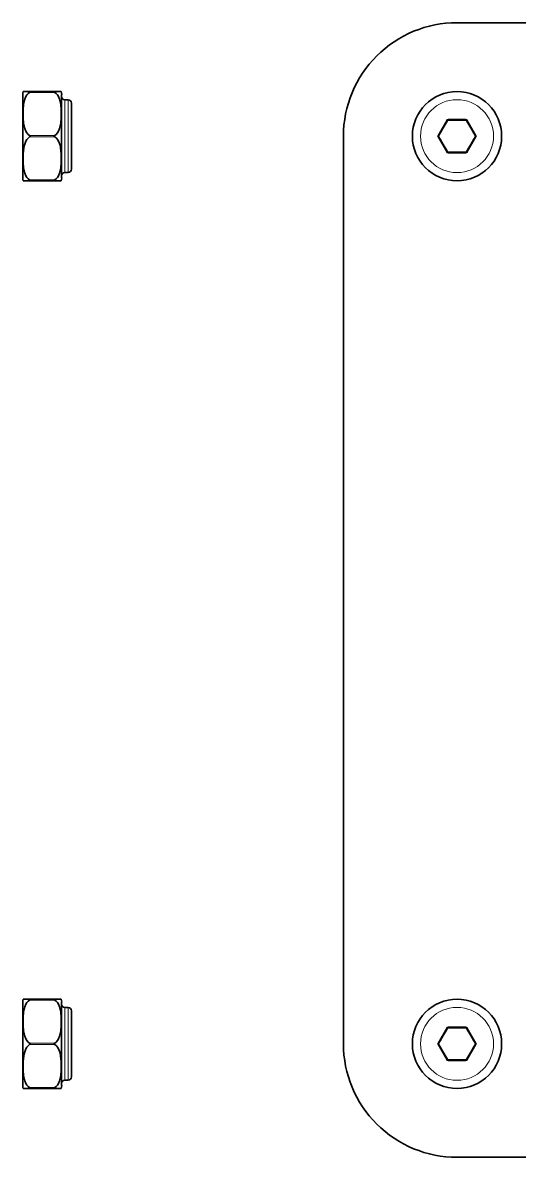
# Model space of a CAD drawing. Extents: x 327 to 941, y 153 to 765.
# Drawn here: x 539.7 to 570.3, y 385.5 to 455.5 of the extents above; entities that cross this region are included whole.
import ezdxf

# ---------------------------------------------------------------- set-up
doc = ezdxf.new("R2010")
doc.units = 0

msp = doc.modelspace()

# ---------------------------------------------------------------- linework, layer by layer
at = {"color": 7, "lineweight": 35}
for p, q in [((622.5, 455.5), (566.5, 455.5)), ((559.5, 392.5), (559.5, 448.5)), ((559.5, 448.5), (559.5, 392.5)), ((566.5, 385.5), (622.5, 385.5))]:
    msp.add_line(p, q, dxfattribs=at)
at = {"color": 7, "lineweight": 35, "ltscale": 0.030886}
for p, q in [((539.735, 449.84), (539.735, 451.075)), ((542.135, 449.84), (542.135, 451.075)), ((539.735, 393.84), (539.735, 395.075)), ((542.135, 393.84), (542.135, 395.075))]:
    msp.add_line(p, q, dxfattribs=at)
at = {"color": 7, "lineweight": 35, "ltscale": 0.009785}
for p, q in [((539.761, 451.25), (540.153, 451.25)), ((541.718, 451.25), (542.109, 451.25)), ((539.761, 445.75), (540.153, 445.75)), ((542.109, 445.75), (541.718, 445.75)), ((539.761, 395.25), (540.153, 395.25)), ((541.718, 395.25), (542.109, 395.25)), ((539.761, 389.75), (540.153, 389.75)), ((542.109, 389.75), (541.718, 389.75))]:
    msp.add_line(p, q, dxfattribs=at)
at = {"color": 7, "lineweight": 35, "ltscale": 0.039131}
for p, q in [((540.153, 451.25), (541.718, 451.25)), ((540.153, 445.75), (541.718, 445.75)), ((540.153, 395.25), (541.718, 395.25)), ((540.153, 389.75), (541.718, 389.75))]:
    msp.add_line(p, q, dxfattribs=at)
at = {"color": 7, "lineweight": 13, "ltscale": 0.039131}
for p, q in [((540.153, 451.2), (541.718, 451.2)), ((540.153, 448.55), (541.718, 448.55)), ((540.153, 448.45), (541.718, 448.45)), ((540.153, 445.8), (541.718, 445.8)), ((540.153, 395.2), (541.718, 395.2)), ((540.153, 392.55), (541.718, 392.55)), ((540.153, 392.45), (541.718, 392.45)), ((540.153, 389.8), (541.718, 389.8))]:
    msp.add_line(p, q, dxfattribs=at)
at = {"color": 7, "lineweight": 13, "ltscale": 0.0829}
for p, q in [((542.335, 447.425), (542.335, 450.741)), ((542.535, 447.425), (542.535, 450.741)), ((542.335, 391.425), (542.335, 394.741)), ((542.535, 391.425), (542.535, 394.741))]:
    msp.add_line(p, q, dxfattribs=at)
at = {"color": 7, "lineweight": 35, "ltscale": 0.005}
for p, q in [((542.335, 450.741), (542.535, 450.741)), ((542.335, 446.259), (542.535, 446.259)), ((542.335, 394.741), (542.535, 394.741)), ((542.335, 390.259), (542.535, 390.259))]:
    msp.add_line(p, q, dxfattribs=at)
at = {"color": 7, "lineweight": 35, "ltscale": 0.075504}
for p, q in [((542.735, 447.521), (542.735, 450.541)), ((542.735, 391.521), (542.735, 394.541))]:
    msp.add_line(p, q, dxfattribs=at)
at = {"color": 7, "lineweight": 35, "ltscale": 0.097885}
for p, q in [((539.735, 445.925), (539.735, 449.84)), ((542.135, 445.925), (542.135, 449.84)), ((539.735, 389.925), (539.735, 393.84)), ((542.135, 389.925), (542.135, 393.84))]:
    msp.add_line(p, q, dxfattribs=at)
at = {"color": 7, "lineweight": 13, "ltscale": 0.027423}
for p, q in [((565.865, 449.5), (565.317, 448.55)), ((565.317, 392.45), (565.865, 391.5))]:
    msp.add_line(p, q, dxfattribs=at)
at = {"color": 7, "lineweight": 35, "ltscale": 0.027423}
for p, q in [((565.908, 449.475), (565.36, 448.525)), ((567.64, 448.525), (567.092, 449.475)), ((565.36, 448.475), (565.908, 447.525)), ((567.092, 447.525), (567.64, 448.475))]:
    msp.add_line(p, q, dxfattribs=at)
at = {"color": 7, "lineweight": 13, "ltscale": 0.001249}
for p, q in [((565.865, 449.5), (565.908, 449.475)), ((567.135, 449.5), (567.092, 449.475)), ((565.317, 448.55), (565.36, 448.525)), ((565.317, 448.45), (565.36, 448.475)), ((565.865, 393.5), (565.908, 393.475)), ((567.135, 393.5), (567.092, 393.475)), ((565.317, 392.55), (565.36, 392.525)), ((565.865, 391.5), (565.908, 391.525)), ((567.135, 391.5), (567.092, 391.525))]:
    msp.add_line(p, q, dxfattribs=at)
at = {"color": 7, "lineweight": 13, "ltscale": 0.000750764}
for p, q in [((565.969, 449.472), (565.939, 449.472)), ((565.969, 393.472), (565.939, 393.472))]:
    msp.add_line(p, q, dxfattribs=at)
at = {"color": 7, "lineweight": 13, "ltscale": 0.027425}
for p, q in [((567.049, 449.55), (565.952, 449.55)), ((567.135, 447.5), (567.684, 448.45)), ((565.952, 447.45), (567.049, 447.45)), ((567.049, 393.55), (565.952, 393.55)), ((567.684, 392.55), (567.135, 393.5)), ((565.952, 391.45), (567.049, 391.45))]:
    msp.add_line(p, q, dxfattribs=at)
at = {"color": 7, "lineweight": 13, "ltscale": 0.00125}
for p, q in [((565.952, 449.55), (565.952, 449.5)), ((567.049, 449.55), (567.049, 449.5)), ((565.865, 447.5), (565.908, 447.525)), ((565.952, 447.45), (565.952, 447.5)), ((567.049, 447.45), (567.049, 447.5)), ((567.135, 447.5), (567.092, 447.525)), ((565.952, 393.55), (565.952, 393.5)), ((567.049, 393.55), (567.049, 393.5)), ((565.317, 392.45), (565.36, 392.475)), ((565.952, 391.45), (565.952, 391.5)), ((567.049, 391.45), (567.049, 391.5))]:
    msp.add_line(p, q, dxfattribs=at)
at = {"color": 7, "lineweight": 35, "ltscale": 0.027425}
for p, q in [((567.049, 449.5), (565.952, 449.5)), ((565.952, 447.5), (567.049, 447.5)), ((567.049, 393.5), (565.952, 393.5)), ((565.952, 391.5), (567.049, 391.5))]:
    msp.add_line(p, q, dxfattribs=at)
at = {"color": 7, "lineweight": 13, "ltscale": 0.027424}
for p, q in [((567.684, 448.55), (567.135, 449.5)), ((565.317, 448.45), (565.865, 447.5)), ((565.865, 393.5), (565.317, 392.55)), ((567.135, 391.5), (567.684, 392.45))]:
    msp.add_line(p, q, dxfattribs=at)
at = {"color": 7, "lineweight": 13, "ltscale": 0.001251}
for p, q in [((567.684, 448.55), (567.64, 448.525)), ((567.684, 448.45), (567.64, 448.475)), ((567.684, 392.55), (567.64, 392.525)), ((567.684, 392.45), (567.64, 392.475))]:
    msp.add_line(p, q, dxfattribs=at)
at = {"color": 7, "lineweight": 13, "ltscale": 0.02917}
for p, q in [((542.335, 446.259), (542.335, 447.425)), ((542.535, 446.259), (542.535, 447.425))]:
    msp.add_line(p, q, dxfattribs=at)
at = {"color": 7, "lineweight": 35, "ltscale": 0.026568}
for p, q in [((542.735, 446.459), (542.735, 447.521)), ((542.735, 390.459), (542.735, 391.521))]:
    msp.add_line(p, q, dxfattribs=at)
at = {"color": 7, "lineweight": 13, "ltscale": 0.000749238}
msp.add_line((567.031, 447.528), (567.061, 447.528), dxfattribs=at)
at = {"color": 7, "lineweight": 35, "ltscale": 0.027424}
for p, q in [((565.908, 393.475), (565.36, 392.525)), ((567.64, 392.525), (567.092, 393.475)), ((565.36, 392.475), (565.908, 391.525)), ((567.092, 391.525), (567.64, 392.475))]:
    msp.add_line(p, q, dxfattribs=at)
at = {"color": 7, "lineweight": 13, "ltscale": 0.029171}
for p, q in [((542.335, 390.259), (542.335, 391.425)), ((542.535, 390.259), (542.535, 391.425))]:
    msp.add_line(p, q, dxfattribs=at)
at = {"color": 7, "lineweight": 13, "ltscale": 0.000749245}
msp.add_line((567.031, 391.528), (567.061, 391.528), dxfattribs=at)
at = {"color": 7, "lineweight": 35}
for points in [[(540.153, 451.2), (540.07, 451.139), (539.988, 451.046), (539.925, 450.941), (539.861, 450.783), (539.819, 450.62), (539.792, 450.452), (539.766, 450.117), (539.762, 449.931)], [(540.153, 451.25), (540.196, 451.243), (540.199, 451.234), (540.153, 451.2)], [(541.718, 451.25), (541.675, 451.243), (541.671, 451.234), (541.718, 451.2)], [(541.718, 451.2), (541.801, 451.139), (541.883, 451.046), (541.946, 450.941), (542.009, 450.783), (542.051, 450.62), (542.079, 450.452), (542.105, 450.117), (542.109, 449.931)], [(540.153, 448.55), (540.07, 448.611), (539.988, 448.704), (539.925, 448.809), (539.861, 448.967), (539.819, 449.13), (539.792, 449.298), (539.766, 449.633), (539.762, 449.931)], [(541.718, 448.55), (541.801, 448.611), (541.883, 448.704), (541.946, 448.809), (542.009, 448.967), (542.051, 449.13), (542.079, 449.298), (542.105, 449.633), (542.109, 449.931)], [(540.153, 445.8), (540.07, 445.861), (539.988, 445.954), (539.925, 446.059), (539.861, 446.217), (539.819, 446.38), (539.792, 446.548), (539.766, 446.883), (539.768, 447.415), (539.801, 447.77), (539.837, 447.947), (539.922, 448.185), (539.988, 448.296), (540.061, 448.381), (540.153, 448.45)], [(540.153, 448.55), (540.2, 448.498), (540.153, 448.45)], [(541.718, 448.55), (541.671, 448.498), (541.718, 448.45)], [(541.718, 445.8), (541.801, 445.861), (541.883, 445.954), (541.946, 446.059), (542.009, 446.217), (542.051, 446.38), (542.079, 446.548), (542.105, 446.883), (542.103, 447.415), (542.069, 447.77), (542.034, 447.947), (541.949, 448.185), (541.883, 448.296), (541.81, 448.381), (541.718, 448.45)], [(540.153, 445.8), (540.196, 445.771), (540.198, 445.759), (540.153, 445.75)], [(541.718, 445.8), (541.675, 445.771), (541.672, 445.759), (541.718, 445.75)], [(540.153, 395.2), (540.07, 395.139), (539.988, 395.046), (539.925, 394.941), (539.861, 394.783), (539.819, 394.62), (539.792, 394.452), (539.766, 394.117), (539.762, 393.931)], [(540.153, 395.25), (540.196, 395.243), (540.199, 395.234), (540.153, 395.2)], [(541.718, 395.25), (541.675, 395.243), (541.671, 395.234), (541.718, 395.2)], [(541.718, 395.2), (541.801, 395.139), (541.883, 395.046), (541.946, 394.941), (542.009, 394.783), (542.051, 394.62), (542.079, 394.452), (542.105, 394.117), (542.109, 393.931)], [(540.153, 392.55), (540.07, 392.611), (539.988, 392.704), (539.925, 392.809), (539.861, 392.967), (539.819, 393.13), (539.792, 393.298), (539.766, 393.633), (539.762, 393.931)], [(541.718, 392.55), (541.801, 392.611), (541.883, 392.704), (541.946, 392.809), (542.009, 392.967), (542.051, 393.13), (542.079, 393.298), (542.105, 393.633), (542.109, 393.931)], [(540.153, 389.8), (540.07, 389.861), (539.988, 389.954), (539.925, 390.059), (539.861, 390.217), (539.819, 390.38), (539.792, 390.548), (539.766, 390.883), (539.768, 391.415), (539.801, 391.77), (539.837, 391.947), (539.922, 392.185), (539.988, 392.296), (540.061, 392.381), (540.153, 392.45)], [(540.153, 392.55), (540.2, 392.498), (540.153, 392.45)], [(541.718, 392.55), (541.671, 392.498), (541.718, 392.45)], [(541.718, 389.8), (541.801, 389.861), (541.883, 389.954), (541.946, 390.059), (542.009, 390.217), (542.051, 390.38), (542.079, 390.548), (542.105, 390.883), (542.103, 391.415), (542.069, 391.77), (542.034, 391.947), (541.949, 392.185), (541.883, 392.296), (541.81, 392.381), (541.718, 392.45)], [(540.153, 389.8), (540.196, 389.771), (540.198, 389.759), (540.153, 389.75)], [(541.718, 389.8), (541.675, 389.771), (541.672, 389.759), (541.718, 389.75)]]:
    msp.add_lwpolyline(points, dxfattribs=at)
for centre in [(566.5, 448.5), (566.5, 392.5)]:
    msp.add_circle(centre, 2.75, dxfattribs=at)
at = {"color": 7, "lineweight": 13}
for centre in [(566.5, 448.5), (566.5, 392.5)]:
    msp.add_circle(centre, 2.25, dxfattribs=at)
at = {"color": 7, "lineweight": 35}
for centre, radius, start, end in [((566.5, 448.5), 7, 90, 180.00001), ((540.336, 451.075), 0.601, 163.09473, 179.99558), ((541.535, 451.075), 0.601, 0.00441, 16.90527), ((542.335, 450.941), 0.2, 180.00001, 270), ((542.535, 450.541), 0.2, 0, 90), ((565.952, 449.45), 0.05, 90, 150), ((567.049, 449.45), 0.05, 30, 90), ((565.403, 448.5), 0.05, 150, 210), ((567.597, 448.5), 0.05, 330, 30), ((565.952, 447.55), 0.05, 210, 270), ((567.049, 447.55), 0.05, 270, 330), ((540.336, 445.925), 0.601, 180.00442, 196.90527), ((541.535, 445.925), 0.601, 343.09473, 359.99559), ((542.335, 446.059), 0.2, 90, 179.99999), ((542.535, 446.459), 0.2, 270, 360), ((540.336, 395.075), 0.601, 163.09473, 179.99558), ((541.535, 395.075), 0.601, 0.00441, 16.90527), ((542.335, 394.941), 0.2, 180.00001, 270), ((542.535, 394.541), 0.2, 0, 90), ((565.952, 393.45), 0.05, 90, 150), ((567.049, 393.45), 0.05, 30, 90), ((566.5, 392.5), 7, 179.99999, 270), ((565.403, 392.5), 0.05, 150, 210), ((567.597, 392.5), 0.05, 330, 30), ((565.952, 391.55), 0.05, 210, 270), ((567.049, 391.55), 0.05, 270, 330), ((540.336, 389.925), 0.601, 180.00442, 196.90527), ((541.535, 389.925), 0.601, 343.09473, 359.99559), ((542.335, 390.059), 0.2, 90, 179.99999), ((542.535, 390.459), 0.2, 270, 360)]:
    msp.add_arc(centre, radius, start, end, dxfattribs=at)
at = {"color": 7, "lineweight": 13}
for centre, radius, start, end in [((606.655, 425.317), 47.342, 149.32105, 150.67895), ((565.952, 449.45), 0.1, 90, 150), ((565.919, 449.444), 0.0333, 53.28105, 108.55879), ((566.501, 403.094), 46.38, 89.30843, 90.6574), ((567.049, 449.45), 0.1, 30, 90), ((567.027, 449.476), 0.0333, 353.28105, 48.55879), ((526.721, 425.534), 46.908, 29.31477, 30.68523), ((565.403, 448.5), 0.1, 150, 210), ((565.392, 448.469), 0.0333, 113.28105, 168.5588), ((606.189, 471.414), 46.803, 209.31324, 210.68676), ((526.811, 471.414), 46.804, 329.31324, 330.68675), ((567.609, 448.531), 0.0333, 293.28105, 348.5588), ((567.597, 448.5), 0.1, 330, 30), ((565.952, 447.55), 0.1, 210, 270), ((565.919, 447.556), 0.0333, 251.44126, 306.71894), ((566.499, 493.905), 46.38, 269.30843, 270.65742), ((565.973, 447.524), 0.0333, 173.28105, 228.55879), ((567.049, 447.55), 0.1, 270, 330), ((567.082, 447.556), 0.0333, 233.28106, 288.5588), ((606.655, 369.317), 47.342, 149.32105, 150.67895), ((565.952, 393.45), 0.1, 90, 150), ((565.919, 393.444), 0.0333, 53.28105, 108.55879), ((566.501, 347.095), 46.38, 89.30843, 90.6574), ((567.049, 393.45), 0.1, 30, 90), ((567.027, 393.476), 0.0333, 353.28105, 48.55879), ((526.721, 369.534), 46.908, 29.31477, 30.68523), ((565.403, 392.5), 0.1, 150, 210), ((565.392, 392.469), 0.0333, 113.28105, 168.5588), ((606.189, 415.414), 46.803, 209.31324, 210.68676), ((526.811, 415.414), 46.804, 329.31324, 330.68675), ((567.609, 392.531), 0.0333, 293.28105, 348.5588), ((567.597, 392.5), 0.1, 330, 30), ((565.952, 391.55), 0.1, 210, 270), ((565.919, 391.556), 0.0333, 251.44126, 306.71894), ((566.499, 437.905), 46.38, 269.30843, 270.65742), ((565.973, 391.524), 0.0333, 173.28105, 228.55879), ((567.049, 391.55), 0.1, 270, 330), ((567.082, 391.556), 0.0333, 233.28106, 288.5588)]:
    msp.add_arc(centre, radius, start, end, dxfattribs=at)
for centre, major_axis, start_param, end_param in [((565.952, 449.45), (0, 0.05), 6.283185, 7.406149), ((567.049, 449.45), (0.0433, 0.025), 6.283185, 7.406149), ((565.403, 448.5), (-0.0433, 0.025), 6.283185, 7.406149), ((567.597, 448.5), (0.0433, -0.025), 6.283185, 7.406149), ((565.952, 393.45), (0, 0.05), 6.283185, 7.406149), ((567.049, 393.45), (0.0433, 0.025), 0, 1.122964), ((565.403, 392.5), (-0.0433, 0.025), 0, 1.122964), ((567.597, 392.5), (0.0433, -0.025), 6.283185, 7.406149)]:
    msp.add_ellipse(centre, major_axis=major_axis, ratio=0.27735, start_param=start_param, end_param=end_param, dxfattribs=at)

doc.saveas('drawing.dxf')
